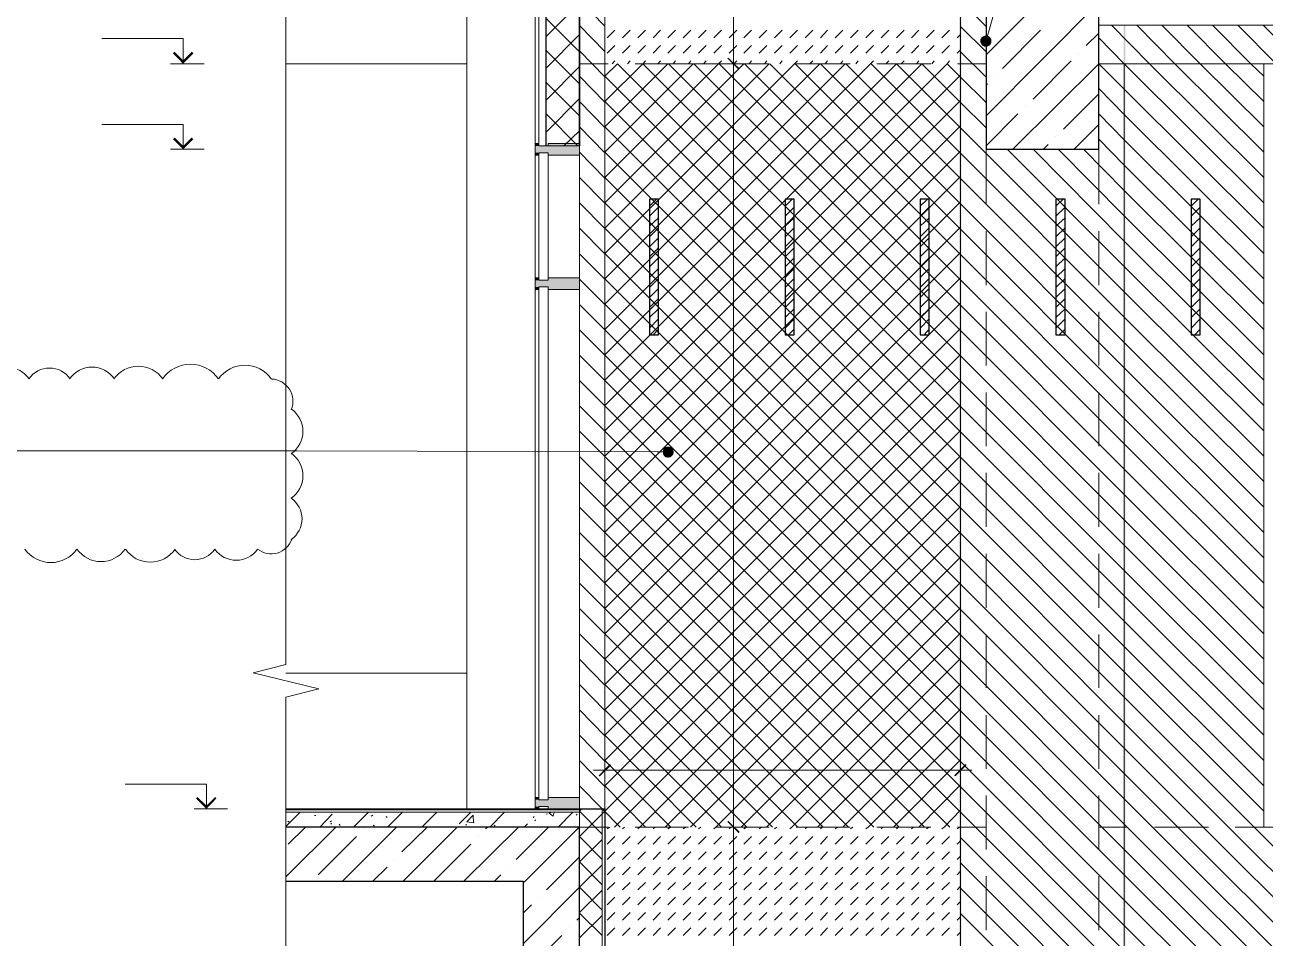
# Model space of a CAD drawing. Header units: millimetres. Extents: x -356862 to 418287, y 0 to 839748.
# Drawn here: x 316390 to 321886, y 782997 to 787042 of the extents above; entities that cross this region are included whole.
import ezdxf

# ---------------------------------------------------------------- set-up
doc = ezdxf.new("R2010")
doc.units = ezdxf.units.MM
doc.layers.add('PDF _Геометрия', color=7, linetype='Continuous', true_color=0xbababa)
doc.layers.add('PDF _Сплошная заливка', color=7, linetype='Continuous', true_color=0xf50000)

msp = doc.modelspace()

# ---------------------------------------------------------------- linework, layer by layer
at = {"layer": 'PDF _Геометрия', "color": 251, "lineweight": 20, "true_color": 0x545454}
for points in [[(320656.3856, 786994.4377), (320662.7364, 787017.724), (321200.438, 788937.7844), (321109.4098, 788937.7844), (317881.0832, 788937.7844)], [(319216.8695, 785150.5869), (319191.4663, 785150.5869), (317597.4138, 785154.8207), (317504.2687, 785154.8207), (313585.8211, 785154.8207)]]:
    msp.add_lwpolyline(points, dxfattribs=at)
at = {"layer": 'PDF _Геометрия', "color": 7, "lineweight": 5}
for points in [[(317546.6074, 788544.0344), (317546.6074, 788457.2401), (317546.6074, 784208.5506), (317402.6558, 784172.5627), (317692.6759, 784100.5869), (317546.6074, 784064.599), (317546.6074, 779815.9094), (317546.6074, 779729.1151)], [(318848.5227, 787360.6675), (318698.2203, 787360.6675), (318698.2203, 786505.4256), (318848.5227, 786505.4256)], [(318700.3372, 787360.6675), (318700.3372, 786505.4256)], [(321149.6316, 787041.0103), (324250.9421, 787041.0103)], [(317546.6074, 786869.5385), (318348.9259, 786869.5385)], [(318848.5227, 786869.5385), (318975.5388, 786869.5385)], [(319094.0872, 786869.5385), (319331.184, 786869.5385)], [(319451.8493, 786869.5385), (319688.9461, 786869.5385)], [(319807.4945, 786869.5385), (320046.7082, 786869.5385)], [(320165.2566, 786869.5385), (320404.4703, 786869.5385)], [(320523.0187, 786869.5385), (320650.0348, 786869.5385)], [(321149.6316, 786869.5385), (321388.8453, 786869.5385)], [(321509.5106, 786869.5385), (321746.6074, 786869.5385)], [(321865.1558, 786869.5385), (322104.3695, 786869.5385)], [(324250.9421, 783488.7925), (321879.9743, 783488.7925), (321879.9743, 786869.5385)], [(317546.6074, 784170.4457), (318348.9259, 784170.4457)], [(318975.5388, 783488.7925), (318848.5227, 783488.7925), (318848.5227, 783569.2361), (317546.6074, 783569.2361)], [(318848.5227, 783565.0022), (317546.6074, 783565.0022)], [(318848.5227, 783554.4175), (317546.6074, 783554.4175)], [(319331.184, 783488.7925), (319094.0872, 783488.7925)], [(319688.9461, 783488.7925), (319451.8493, 783488.7925)], [(320046.7082, 783488.7925), (319807.4945, 783488.7925)], [(320404.4703, 783488.7925), (320165.2566, 783488.7925)], [(320650.0348, 783488.7925), (320523.0187, 783488.7925)], [(321276.6477, 783488.7925), (321149.6316, 783488.7925)], [(321634.4098, 783488.7925), (321395.1961, 783488.7925)], [(321879.9743, 783488.7925), (321752.9582, 783488.7925)]]:
    msp.add_lwpolyline(points, dxfattribs=at)
at = {"layer": 'PDF _Геометрия', "color": 7, "lineweight": 30}
for points in [[(317546.6074, 787449.5788), (320650.0348, 787449.5788), (320650.0348, 786490.607), (321149.6316, 786490.607), (321149.6316, 787449.5788), (324250.9421, 787449.5788), (324250.9421, 786490.607), (324750.5388, 786490.607), (324750.5388, 787449.5788), (328950.5388, 787449.5788), (328950.5388, 786490.607), (329452.2526, 786490.607), (329452.2526, 787449.5788), (334952.0509, 787449.5788), (334952.0509, 787690.9094), (334952.0509, 788497.4619)], [(318848.5227, 786505.4256), (318848.5227, 786505.4256)], [(317546.6074, 783249.5788), (318598.7243, 783249.5788), (318598.7243, 782838.8933), (318848.5227, 782838.8933), (318848.5227, 783249.5788), (318848.5227, 783488.7925), (317546.6074, 783488.7925)]]:
    msp.add_lwpolyline(points, dxfattribs=at)
at = {"layer": 'PDF _Геометрия', "color": 7, "lineweight": 18}
for points in [[(319530.1759, 786820.849), (319530.1759, 787500.3853)], [(319530.1759, 783440.103), (319530.1759, 786920.3449)], [(318960.7203, 783620.0425), (318960.7203, 783789.3974)], [(320535.7203, 783539.599), (320535.7203, 783789.3974)], [(318909.9138, 783740.7078), (320586.5268, 783740.7078)], [(319530.1759, 782618.732), (319530.1759, 783539.599)]]:
    msp.add_lwpolyline(points, dxfattribs=at)
at = {"layer": 'PDF _Геометрия', "color": 7, "lineweight": 9}
for points in [[(318348.9259, 787449.5788), (318348.9259, 783569.2361)], [(320650.0348, 786490.607), (320650.0348, 786247.1594)], [(321149.6316, 786490.607), (321149.6316, 786247.1594)], [(320650.0348, 786128.6111), (320650.0348, 785889.3974)], [(321149.6316, 786128.6111), (321149.6316, 785889.3974)], [(320650.0348, 785770.849), (320650.0348, 785533.7522)], [(321149.6316, 785770.849), (321149.6316, 785533.7522)], [(320650.0348, 785413.0869), (320650.0348, 785175.9901)], [(321149.6316, 785413.0869), (321149.6316, 785175.9901)], [(320650.0348, 785057.4417), (320650.0348, 784818.228)], [(321149.6316, 785057.4417), (321149.6316, 784818.228)], [(320650.0348, 784699.6796), (320650.0348, 784460.4659)], [(321149.6316, 784699.6796), (321149.6316, 784460.4659)], [(320650.0348, 784341.9175), (320650.0348, 784104.8207)], [(321149.6316, 784341.9175), (321149.6316, 784104.8207)], [(320650.0348, 783984.1554), (320650.0348, 783747.0586)], [(321149.6316, 783984.1554), (321149.6316, 783747.0586)], [(320650.0348, 783628.5103), (320650.0348, 783389.2965)], [(321149.6316, 783628.5103), (321149.6316, 783389.2965)], [(320650.0348, 783270.7482), (320650.0348, 783031.5344)], [(321149.6316, 783270.7482), (321149.6316, 783031.5344)]]:
    msp.add_lwpolyline(points, dxfattribs=at)
at = {"layer": 'PDF _Геометрия', "color": 161, "lineweight": 9, "true_color": 0x7f9fff}
for points in [[(318848.5227, 787449.5788), (318960.7203, 787449.5788), (318960.7203, 783569.2361), (318848.5227, 783569.2361)], [(321261.8292, 786869.5385), (321879.9743, 786869.5385), (321879.9743, 783488.7925), (324136.6276, 783488.7925), (324136.6276, 782669.5385), (321879.9743, 782669.5385), (321879.9743, 779968.3288), (321261.8292, 779968.3288)], [(318848.5227, 783569.2361), (318948.0187, 783569.2361), (318948.0187, 782838.8933), (318848.5227, 782838.8933)]]:
    msp.add_lwpolyline(points, close=True, dxfattribs=at)
at = {"layer": 'PDF _Геометрия', "color": 7, "lineweight": 5}
for points in [[(320535.7203, 787449.5788), (320650.0348, 787449.5788), (320650.0348, 786490.607), (321149.6316, 786490.607), (321149.6316, 786869.5385), (321261.8292, 786869.5385), (321261.8292, 779968.3288), (320535.7203, 779968.3288)], [(321149.6316, 787449.5788), (324250.9421, 787449.5788), (324250.9421, 787041.0103), (321149.6316, 787041.0103)], [(318708.805, 785910.5667), (318708.805, 786475.7885), (318668.5832, 786475.7885), (318668.5832, 785910.5667)], [(318708.805, 783609.4578), (318708.805, 785880.9296), (318668.5832, 785880.9296), (318668.5832, 783609.4578)]]:
    msp.add_lwpolyline(points, close=True, dxfattribs=at)
at = {"layer": 'PDF _Геометрия', "lineweight": 5}
for points in [[(320650.0348, 786909.7603), (321149.6316, 787409.357)], [(318700.3372, 786990.2038), (318848.5227, 787138.3893)], [(320650.0348, 786638.7925), (321149.6316, 787140.5062)], [(318848.5227, 786922.4619), (318700.3372, 787070.6474)], [(318700.3372, 786850.4861), (318848.5227, 786998.6715)], [(320722.0106, 786848.3691), (320891.3655, 787017.724)], [(321092.4743, 786949.982), (321149.6316, 787005.0224)], [(318848.5227, 786780.6272), (318700.3372, 786928.8127)], [(320857.4945, 786712.8853), (321026.8493, 786882.2401)], [(321060.7203, 786916.1111), (321060.7203, 786916.1111)], [(318700.3372, 786708.6514), (318848.5227, 786856.8369)], [(320768.5832, 786490.607), (321149.6316, 786869.5385)], [(318848.5227, 786638.7925), (318700.3372, 786786.978)], [(320650.0348, 786774.2764), (320656.3856, 786780.6272)], [(320690.2566, 786814.4982), (320690.2566, 786814.4982)], [(318700.3372, 786566.8167), (318848.5227, 786715.0022)], [(320992.9784, 786579.5183), (321149.6316, 786736.1715)], [(320823.6235, 786679.0143), (320823.6235, 786679.0143)], [(318840.055, 786505.4256), (318700.3372, 786647.2603)], [(320650.0348, 786505.4256), (320789.7526, 786647.2603)], [(321039.5509, 786490.607), (321149.6316, 786600.6877)], [(318778.6638, 786505.4256), (318848.5227, 786573.1675)], [(320959.1074, 786545.6474), (320959.1074, 786545.6474)], [(320904.0671, 786490.607), (320925.2364, 786511.7764)], [(317546.6074, 783490.9094), (317610.1155, 783554.4175)], [(317673.6235, 783539.599), (317679.9743, 783539.599)], [(317696.9098, 783488.7925), (317751.9501, 783545.9498)], [(317847.2122, 783488.7925), (317912.8372, 783554.4175)], [(317925.5388, 783537.482), (317931.8897, 783541.7159)], [(317991.1638, 783535.3651), (317995.3977, 783531.1312)], [(317997.5147, 783488.7925), (318063.1397, 783554.4175)], [(318149.934, 783488.7925), (318215.559, 783554.4175)], [(318315.055, 783503.6111), (318365.8614, 783554.4175)], [(318380.68, 783507.8449), (318348.9259, 783512.0788), (318376.4461, 783541.7159), (318378.563, 783507.8449)], [(318450.5388, 783488.7925), (318516.1638, 783554.4175)], [(318643.18, 783529.0143), (318647.4138, 783535.3651)], [(318700.3372, 783545.9498), (318706.688, 783548.0667)], [(318725.7405, 783554.4175), (318713.0388, 783550.1836), (318732.0913, 783537.482), (318736.3251, 783554.4175)], [(318753.2606, 783488.7925), (318818.8856, 783554.4175)], [(318833.7042, 783541.7159), (318837.938, 783545.9498)], [(317546.6074, 783268.6312), (317768.8856, 783488.7925)], [(317555.0751, 783514.1957), (317561.4259, 783509.9619)], [(317557.1921, 783412.5828), (317633.4018, 783488.7925)], [(317743.4824, 783512.0788), (317749.8332, 783516.3127)], [(317745.5993, 783505.728), (317749.8332, 783501.4941)], [(317783.7042, 783501.4941), (317787.938, 783495.1433)], [(317798.5227, 783249.5788), (318037.7364, 783488.7925)], [(317893.7848, 783480.3248), (317893.7848, 783480.3248)], [(317934.0066, 783497.2603), (317940.3574, 783493.0264)], [(318061.0227, 783378.7119), (318173.2203, 783488.7925)], [(318067.3735, 783249.5788), (318306.5872, 783488.7925)], [(318336.2243, 783249.5788), (318577.555, 783488.7925)], [(318342.5751, 783499.3772), (318348.9259, 783499.3772)], [(318431.4864, 783480.3248), (318442.0711, 783488.7925)], [(318469.5913, 783493.0264), (318473.8251, 783497.2603)], [(318475.9421, 783516.3127), (318482.2929, 783518.4296)], [(318566.9703, 783344.8409), (318710.9219, 783488.7925)], [(318598.7243, 783241.1111), (318607.1921, 783249.5788), (318846.4058, 783488.7925)], [(318602.9582, 783488.7925), (318617.7768, 783503.6111)], [(318649.5308, 783516.3127), (318653.7647, 783520.5465)], [(317690.559, 783277.099), (317859.9138, 783446.4538)], [(318202.8574, 783249.5788), (318365.8614, 783412.5828)], [(318399.7324, 783446.4538), (318399.7324, 783446.4538)], [(318702.4542, 783211.474), (318740.559, 783249.5788), (318848.5227, 783357.5425)], [(317931.8897, 783249.5788), (317995.3977, 783310.9699)], [(318027.1518, 783344.8409), (318027.1518, 783344.8409)], [(318533.0993, 783310.9699), (318533.0993, 783310.9699)], [(318471.7082, 783249.5788), (318499.2284, 783277.099)], [(318598.7243, 782972.2603), (318848.5227, 783222.0586)], [(318598.7243, 783107.7441), (318634.7122, 783143.732)], [(318668.5832, 783177.603), (318668.5832, 783177.603)], [(318835.8211, 783075.9901), (318848.5227, 783088.6917)], [(318801.9501, 783042.1191), (318801.9501, 783042.1191)], [(318600.8413, 782841.0103), (318770.1961, 783008.2482)]]:
    msp.add_lwpolyline(points, dxfattribs=at)
at = {"layer": 'PDF _Геометрия', "color": 252, "lineweight": 5, "true_color": 0x989898}
for points in [[(318651.6477, 787350.0828), (318651.6477, 786516.0103)], [(318668.5832, 786516.0103), (318668.5832, 787350.0828), (318698.2203, 787350.0828)], [(318651.6477, 786465.2038), (318651.6477, 785921.1514)], [(318848.5227, 786465.2038), (318848.5227, 785921.1514)], [(318651.6477, 785870.3449), (318651.6477, 783620.0425)], [(318848.5227, 785870.3449), (318848.5227, 783620.0425)]]:
    msp.add_lwpolyline(points, dxfattribs=at)
at = {"layer": 'PDF _Геометрия', "color": 7, "lineweight": 30}
msp.add_lwpolyline([(318848.5227, 786505.4256), (318848.5227, 787360.6675)], close=True, dxfattribs=at)
at = {"layer": 'PDF _Геометрия', "color": 161, "lineweight": 9, "true_color": 0x7f9fff}
for points in [[(318960.7203, 787036.7764), (318848.5227, 787151.0909)], [(320650.0348, 787034.6594), (320535.7203, 787146.857)], [(318960.7203, 786924.5788), (318848.5227, 787038.8933)], [(321879.9743, 786365.7078), (321374.0268, 786869.5385), (321204.6719, 787041.0103)], [(321879.9743, 786477.9054), (321486.2243, 786869.5385), (321316.8695, 787041.0103)], [(321879.9743, 786590.103), (321598.4219, 786869.5385), (321429.0671, 787041.0103)], [(321879.9743, 786702.3006), (321710.6195, 786869.5385), (321541.2647, 787041.0103)], [(321879.9743, 786814.4982), (321822.8171, 786869.5385), (321653.4622, 787041.0103)], [(321935.0147, 786869.5385), (321765.6598, 787041.0103)], [(322049.3292, 786869.5385), (321877.8574, 787041.0103)], [(320650.0348, 786922.4619), (320535.7203, 787034.6594)], [(321879.9743, 786253.5103), (321261.8292, 786869.5385), (321149.6316, 786983.853)], [(318960.7203, 786812.3812), (318848.5227, 786926.6957)], [(320650.0348, 786810.2643), (320535.7203, 786922.4619)], [(322095.9018, 782669.5385), (321261.8292, 783501.4941), (320535.7203, 784227.603), (318960.7203, 785804.7199), (320025.5388, 786869.5385)], [(322208.0993, 782669.5385), (321261.8292, 783613.6917), (320535.7203, 784339.8006), (318960.7203, 785916.9175), (319913.3413, 786869.5385)], [(322320.2969, 782669.5385), (321261.8292, 783725.8893), (320535.7203, 784451.9982), (318960.7203, 786029.1151), (319801.1437, 786869.5385)], [(322432.4945, 782669.5385), (321261.8292, 783838.0869), (320535.7203, 784564.1957), (318960.7203, 786141.3127), (319688.9461, 786869.5385)], [(322544.6921, 782669.5385), (321261.8292, 783950.2844), (320535.7203, 784678.5103), (318960.7203, 786253.5103), (319576.7485, 786869.5385)], [(322656.8897, 782669.5385), (321261.8292, 784064.599), (320535.7203, 784790.7078), (318960.7203, 786365.7078), (319464.5509, 786869.5385)], [(321879.9743, 783558.6514), (321261.8292, 784176.7965), (320535.7203, 784902.9054), (318960.7203, 786477.9054), (319352.3534, 786869.5385)], [(321879.9743, 783670.849), (321261.8292, 784288.9941), (320535.7203, 785015.103), (318960.7203, 786590.103), (319240.1558, 786869.5385)], [(321879.9743, 785243.732), (321261.8292, 785859.7603), (320535.7203, 786585.8691), (320252.0509, 786869.5385), (318960.7203, 785580.3248)], [(320650.0348, 786585.8691), (320535.7203, 786698.0667), (320364.2485, 786869.5385), (318960.7203, 785468.1272)], [(320650.0348, 786698.0667), (320535.7203, 786810.2643), (320476.4461, 786869.5385), (318960.7203, 785355.9296)], [(320137.7364, 786869.5385), (318960.7203, 785692.5224)], [(321879.9743, 784007.4417), (321261.8292, 784625.5869), (320535.7203, 785351.6957), (319015.7606, 786869.5385), (318960.7203, 786814.4982), (320535.7203, 785239.4982), (321261.8292, 784513.3893), (321879.9743, 783895.2441)], [(321879.9743, 784119.6393), (321261.8292, 784737.7844), (320535.7203, 785463.8933), (319127.9582, 786869.5385), (318960.7203, 786702.3006), (320535.7203, 785127.3006), (321261.8292, 784401.1917), (321879.9743, 783783.0465)], [(321879.9743, 784231.8369), (321261.8292, 784849.982), (320535.7203, 785576.0909), (319242.2727, 786869.5385)], [(321879.9743, 784344.0344), (321261.8292, 784962.1796), (320535.7203, 785688.2885), (319354.4703, 786869.5385)], [(321879.9743, 784456.232), (321261.8292, 785074.3772), (320535.7203, 785800.4861), (319466.6679, 786869.5385)], [(321879.9743, 784568.4296), (321261.8292, 785186.5748), (320535.7203, 785912.6836), (319578.8655, 786869.5385)], [(321879.9743, 784680.6272), (321261.8292, 785298.7724), (320535.7203, 786024.8812), (319691.063, 786869.5385)], [(321879.9743, 784792.8248), (321261.8292, 785410.9699), (320535.7203, 786137.0788), (319803.2606, 786869.5385)], [(321879.9743, 784905.0224), (321261.8292, 785523.1675), (320535.7203, 786249.2764), (319915.4582, 786869.5385)], [(321879.9743, 785019.3369), (321261.8292, 785635.3651), (320535.7203, 786361.474), (320027.6558, 786869.5385)], [(321879.9743, 785131.5344), (321261.8292, 785747.5627), (320535.7203, 786473.6715), (320139.8534, 786869.5385)], [(321879.9743, 786141.3127), (321261.8292, 786757.3409), (321149.6316, 786869.5385), (321149.6316, 786871.6554)], [(318960.7203, 786700.1836), (318848.5227, 786814.4982)], [(320535.7203, 786818.732), (318960.7203, 785243.732)], [(321879.9743, 786029.1151), (321261.8292, 786645.1433), (321149.6316, 786759.4578)], [(318960.7203, 786587.9861), (318848.5227, 786702.3006)], [(320535.7203, 786706.5344), (318960.7203, 785131.5344)], [(321879.9743, 785916.9175), (321261.8292, 786532.9457), (321149.6316, 786647.2603)], [(318960.7203, 786475.7885), (318848.5227, 786590.103)], [(320535.7203, 786594.3369), (318960.7203, 785019.3369)], [(321879.9743, 785355.9296), (321261.8292, 785971.9578), (320743.18, 786490.607)], [(321879.9743, 785468.1272), (321261.8292, 786084.1554), (320857.4945, 786490.607)], [(321879.9743, 785580.3248), (321261.8292, 786196.353), (320969.6921, 786490.607)], [(321879.9743, 785692.5224), (321261.8292, 786308.5506), (321081.8897, 786490.607)], [(321879.9743, 785804.7199), (321261.8292, 786420.7482), (321149.6316, 786535.0627)], [(318960.7203, 786363.5909), (318848.5227, 786477.9054)], [(320535.7203, 786482.1393), (318960.7203, 784907.1393)], [(318960.7203, 786251.3933), (318848.5227, 786365.7078)], [(320535.7203, 786369.9417), (318960.7203, 784794.9417)], [(318960.7203, 786139.1957), (318848.5227, 786253.5103)], [(320535.7203, 786257.7441), (318960.7203, 784682.7441)], [(318960.7203, 786026.9982), (318848.5227, 786141.3127)], [(320535.7203, 786145.5465), (318960.7203, 784570.5465)], [(318960.7203, 785914.8006), (318848.5227, 786026.9982)], [(319928.1598, 783488.7925), (318960.7203, 784456.232), (320535.7203, 786033.349)], [(318960.7203, 785802.603), (318848.5227, 785914.8006)], [(319815.9622, 783488.7925), (318960.7203, 784344.0344), (320535.7203, 785921.1514)], [(321983.7042, 782669.5385), (321261.8292, 783389.2965), (320535.7203, 784115.4054), (318960.7203, 785690.4054), (318848.5227, 785802.603)], [(319703.7647, 783488.7925), (318960.7203, 784231.8369), (320535.7203, 785808.9538)], [(321879.9743, 782661.0707), (321261.8292, 783277.099), (320535.7203, 784003.2078), (318960.7203, 785578.2078), (318848.5227, 785690.4054)], [(319589.4501, 783488.7925), (318960.7203, 784119.6393), (320535.7203, 785696.7562)], [(321879.9743, 782548.8732), (321261.8292, 783164.9014), (320535.7203, 783891.0103), (318960.7203, 785466.0103), (318848.5227, 785578.2078)], [(319477.2526, 783488.7925), (318960.7203, 784007.4417), (320535.7203, 785582.4417)], [(321879.9743, 782436.6756), (321261.8292, 783052.7038), (320535.7203, 783778.8127), (318960.7203, 785353.8127), (318848.5227, 785466.0103)], [(319365.055, 783488.7925), (318960.7203, 783895.2441), (320535.7203, 785470.2441)], [(321879.9743, 782324.478), (321261.8292, 782940.5062), (320535.7203, 783666.6151), (318960.7203, 785241.6151), (318848.5227, 785353.8127)], [(319252.8574, 783488.7925), (318960.7203, 783783.0465), (320535.7203, 785358.0465)], [(321879.9743, 782212.2804), (321261.8292, 782828.3086), (320535.7203, 783554.4175), (318960.7203, 785129.4175), (318848.5227, 785241.6151)], [(319140.6598, 783488.7925), (318960.7203, 783670.849), (320535.7203, 785245.849)], [(320535.7203, 785133.6514), (318948.0187, 783548.0667), (318848.5227, 783446.4538), (318948.0187, 783344.8409)], [(320489.1477, 783488.7925), (318960.7203, 785017.2199), (318848.5227, 785129.4175)], [(320376.9501, 783488.7925), (318960.7203, 784905.0224), (318848.5227, 785017.2199)], [(320535.7203, 785021.4538), (319003.059, 783488.7925)], [(320264.7526, 783488.7925), (318960.7203, 784792.8248), (318848.5227, 784905.0224)], [(320535.7203, 784909.2562), (319115.2566, 783488.7925)], [(320152.555, 783488.7925), (318960.7203, 784680.6272), (318848.5227, 784792.8248)], [(320535.7203, 784797.0586), (319227.4542, 783488.7925)], [(320040.3574, 783488.7925), (318960.7203, 784568.4296), (318848.5227, 784680.6272)], [(320535.7203, 784684.8611), (319339.6518, 783488.7925)], [(318960.7203, 784456.232), (318848.5227, 784568.4296)], [(320535.7203, 784572.6635), (319451.8493, 783488.7925)], [(318960.7203, 784344.0344), (318848.5227, 784456.232)], [(320535.7203, 784460.4659), (319564.0469, 783488.7925)], [(320535.7203, 784348.2683), (319676.2445, 783488.7925)], [(318960.7203, 784231.8369), (318848.5227, 784344.0344)], [(320535.7203, 784236.0707), (319788.4421, 783488.7925)], [(318960.7203, 784117.5224), (318848.5227, 784231.8369)], [(318960.7203, 784005.3248), (318848.5227, 784119.6393)], [(320535.7203, 784123.8732), (319902.7566, 783488.7925)], [(318960.7203, 783893.1272), (318848.5227, 784007.4417)], [(320535.7203, 784011.6756), (320014.9542, 783488.7925)], [(318960.7203, 783780.9296), (318848.5227, 783895.2441)], [(320535.7203, 783899.478), (320127.1518, 783488.7925)], [(318960.7203, 783668.732), (318848.5227, 783783.0465)], [(320535.7203, 783787.2804), (320239.3493, 783488.7925)], [(319028.4622, 783488.7925), (318948.0187, 783569.2361), (318848.5227, 783670.849)], [(320535.7203, 783675.0828), (320351.5469, 783488.7925)], [(318948.0187, 783457.0385), (318848.5227, 783558.6514), (318859.1074, 783569.2361)], [(320535.7203, 783562.8853), (320463.7445, 783488.7925)], [(318948.0187, 783232.6433), (318848.5227, 783334.2562), (318948.0187, 783433.7522)], [(321879.9743, 782100.0828), (321261.8292, 782716.1111), (320535.7203, 783442.2199)], [(318948.0187, 783120.4457), (318848.5227, 783222.0586), (318948.0187, 783321.5546)], [(321879.9743, 781985.7683), (321261.8292, 782603.9135), (320535.7203, 783330.0224)], [(318948.0187, 783209.357), (318848.5227, 783109.8611)], [(321879.9743, 781873.5707), (321261.8292, 782491.7159), (320535.7203, 783217.8248)], [(318948.0187, 783008.2482), (318848.5227, 783107.7441)], [(318948.0187, 783097.1594), (318848.5227, 782997.6635)], [(321879.9743, 781761.3732), (321261.8292, 782379.5183), (320535.7203, 783105.6272)]]:
    msp.add_lwpolyline(points, dxfattribs=at)
at = {"layer": 'PDF _Геометрия', "lineweight": 18}
for points in [[(318971.305, 786983.853), (319005.1759, 787017.724)], [(319039.0469, 786983.853), (319072.9179, 787017.724)], [(319106.7888, 786983.853), (319140.6598, 787017.724)], [(319174.5308, 786983.853), (319206.2848, 787017.724)], [(319240.1558, 786983.853), (319274.0268, 787017.724)], [(319307.8977, 786983.853), (319341.7687, 787017.724)], [(319375.6397, 786983.853), (319409.5106, 787017.724)], [(319443.3816, 786983.853), (319477.2526, 787017.724)], [(319511.1235, 786983.853), (319544.9945, 787017.724)], [(319576.7485, 786983.853), (319610.6195, 787017.724)], [(319644.4905, 786983.853), (319678.3614, 787017.724)], [(319712.2324, 786983.853), (319746.1034, 787017.724)], [(319779.9743, 786983.853), (319813.8453, 787017.724)], [(319847.7163, 786983.853), (319881.5872, 787017.724)], [(319915.4582, 786983.853), (319947.2122, 787017.724)], [(319981.0832, 786983.853), (320014.9542, 787017.724)], [(320048.8251, 786983.853), (320082.6961, 787017.724)], [(320116.5671, 786983.853), (320150.438, 787017.724)], [(320184.309, 786983.853), (320218.18, 787017.724)], [(320252.0509, 786983.853), (320285.9219, 787017.724)], [(320319.7929, 786983.853), (320351.5469, 787017.724)], [(320385.4179, 786983.853), (320419.2888, 787017.724)], [(320453.1598, 786983.853), (320487.0308, 787017.724)], [(320520.9018, 786983.853), (320535.7203, 786998.6715)], [(318971.305, 786916.1111), (319005.1759, 786949.982)], [(319039.0469, 786916.1111), (319072.9179, 786949.982)], [(319106.7888, 786916.1111), (319140.6598, 786949.982)], [(319174.5308, 786916.1111), (319206.2848, 786949.982)], [(319240.1558, 786916.1111), (319274.0268, 786949.982)], [(319307.8977, 786916.1111), (319341.7687, 786949.982)], [(319375.6397, 786916.1111), (319409.5106, 786949.982)], [(319443.3816, 786916.1111), (319477.2526, 786949.982)], [(319511.1235, 786916.1111), (319544.9945, 786949.982)], [(319576.7485, 786916.1111), (319610.6195, 786949.982)], [(319644.4905, 786916.1111), (319678.3614, 786949.982)], [(319712.2324, 786916.1111), (319746.1034, 786949.982)], [(319779.9743, 786916.1111), (319813.8453, 786949.982)], [(319847.7163, 786916.1111), (319881.5872, 786949.982)], [(319915.4582, 786916.1111), (319947.2122, 786949.982)], [(319981.0832, 786916.1111), (320014.9542, 786949.982)], [(320048.8251, 786916.1111), (320082.6961, 786949.982)], [(320116.5671, 786916.1111), (320150.438, 786949.982)], [(320184.309, 786916.1111), (320218.18, 786949.982)], [(320252.0509, 786916.1111), (320285.9219, 786949.982)], [(320319.7929, 786916.1111), (320351.5469, 786949.982)], [(320385.4179, 786916.1111), (320419.2888, 786949.982)], [(320453.1598, 786916.1111), (320487.0308, 786949.982)], [(320520.9018, 786916.1111), (320535.7203, 786930.9296)], [(318992.4743, 786869.5385), (319005.1759, 786882.2401)], [(319060.2163, 786869.5385), (319072.9179, 786882.2401)], [(319127.9582, 786869.5385), (319140.6598, 786882.2401)], [(319195.7001, 786869.5385), (319206.2848, 786882.2401)], [(319263.4421, 786869.5385), (319274.0268, 786882.2401)], [(319331.184, 786869.5385), (319341.7687, 786882.2401)], [(319396.809, 786869.5385), (319409.5106, 786882.2401)], [(319464.5509, 786869.5385), (319477.2526, 786882.2401)], [(319532.2929, 786869.5385), (319544.9945, 786882.2401)], [(319600.0348, 786869.5385), (319610.6195, 786882.2401)], [(319667.7768, 786869.5385), (319678.3614, 786882.2401)], [(319735.5187, 786869.5385), (319746.1034, 786882.2401)], [(319801.1437, 786869.5385), (319813.8453, 786882.2401)], [(319868.8856, 786869.5385), (319881.5872, 786882.2401)], [(319936.6276, 786869.5385), (319947.2122, 786882.2401)], [(320004.3695, 786869.5385), (320014.9542, 786882.2401)], [(320072.1114, 786869.5385), (320082.6961, 786882.2401)], [(320137.7364, 786869.5385), (320150.438, 786882.2401)], [(320205.4784, 786869.5385), (320218.18, 786882.2401)], [(320273.2203, 786869.5385), (320285.9219, 786882.2401)], [(320340.9622, 786869.5385), (320351.5469, 786882.2401)], [(320408.7042, 786869.5385), (320419.2888, 786882.2401)], [(320476.4461, 786869.5385), (320487.0308, 786882.2401)], [(318971.305, 783480.3248), (318981.8897, 783488.7925)], [(319039.0469, 783480.3248), (319047.5147, 783488.7925)], [(319106.7888, 783480.3248), (319115.2566, 783488.7925)], [(319174.5308, 783480.3248), (319182.9985, 783488.7925)], [(319240.1558, 783480.3248), (319250.7405, 783488.7925)], [(319307.8977, 783480.3248), (319318.4824, 783488.7925)], [(319375.6397, 783480.3248), (319386.2243, 783488.7925)], [(319443.3816, 783480.3248), (319451.8493, 783488.7925)], [(319511.1235, 783480.3248), (319519.5913, 783488.7925)], [(319576.7485, 783480.3248), (319587.3332, 783488.7925)], [(319644.4905, 783480.3248), (319655.0751, 783488.7925)], [(319712.2324, 783480.3248), (319722.8171, 783488.7925)], [(319779.9743, 783480.3248), (319788.4421, 783488.7925)], [(319847.7163, 783480.3248), (319856.184, 783488.7925)], [(319915.4582, 783480.3248), (319923.9259, 783488.7925)], [(319981.0832, 783480.3248), (319991.6679, 783488.7925)], [(320048.8251, 783480.3248), (320059.4098, 783488.7925)], [(320116.5671, 783480.3248), (320127.1518, 783488.7925)], [(320184.309, 783480.3248), (320192.7768, 783488.7925)], [(320252.0509, 783480.3248), (320260.5187, 783488.7925)], [(320319.7929, 783480.3248), (320328.2606, 783488.7925)], [(320385.4179, 783480.3248), (320396.0026, 783488.7925)], [(320453.1598, 783480.3248), (320463.7445, 783488.7925)], [(320520.9018, 783480.3248), (320531.4864, 783488.7925)], [(318971.305, 783412.5828), (319005.1759, 783446.4538)], [(319039.0469, 783412.5828), (319072.9179, 783446.4538)], [(319106.7888, 783412.5828), (319140.6598, 783446.4538)], [(319174.5308, 783412.5828), (319206.2848, 783446.4538)], [(319240.1558, 783412.5828), (319274.0268, 783446.4538)], [(319307.8977, 783412.5828), (319341.7687, 783446.4538)], [(319375.6397, 783412.5828), (319409.5106, 783446.4538)], [(319443.3816, 783412.5828), (319477.2526, 783446.4538)], [(319511.1235, 783412.5828), (319544.9945, 783446.4538)], [(319576.7485, 783412.5828), (319610.6195, 783446.4538)], [(319644.4905, 783412.5828), (319678.3614, 783446.4538)], [(319712.2324, 783412.5828), (319746.1034, 783446.4538)], [(319779.9743, 783412.5828), (319813.8453, 783446.4538)], [(319847.7163, 783412.5828), (319881.5872, 783446.4538)], [(319915.4582, 783412.5828), (319947.2122, 783446.4538)], [(319981.0832, 783412.5828), (320014.9542, 783446.4538)], [(320048.8251, 783412.5828), (320082.6961, 783446.4538)], [(320116.5671, 783412.5828), (320150.438, 783446.4538)], [(320184.309, 783412.5828), (320218.18, 783446.4538)], [(320252.0509, 783412.5828), (320285.9219, 783446.4538)], [(320319.7929, 783412.5828), (320351.5469, 783446.4538)], [(320385.4179, 783412.5828), (320419.2888, 783446.4538)], [(320453.1598, 783412.5828), (320487.0308, 783446.4538)], [(320520.9018, 783412.5828), (320535.7203, 783427.4014)], [(318971.305, 783344.8409), (319005.1759, 783378.7119)], [(319039.0469, 783344.8409), (319072.9179, 783378.7119)], [(319106.7888, 783344.8409), (319140.6598, 783378.7119)], [(319174.5308, 783344.8409), (319206.2848, 783378.7119)], [(319240.1558, 783344.8409), (319274.0268, 783378.7119)], [(319307.8977, 783344.8409), (319341.7687, 783378.7119)], [(319375.6397, 783344.8409), (319409.5106, 783378.7119)], [(319443.3816, 783344.8409), (319477.2526, 783378.7119)], [(319511.1235, 783344.8409), (319544.9945, 783378.7119)], [(319576.7485, 783344.8409), (319610.6195, 783378.7119)], [(319644.4905, 783344.8409), (319678.3614, 783378.7119)], [(319712.2324, 783344.8409), (319746.1034, 783378.7119)], [(319779.9743, 783344.8409), (319813.8453, 783378.7119)], [(319847.7163, 783344.8409), (319881.5872, 783378.7119)], [(319915.4582, 783344.8409), (319947.2122, 783378.7119)], [(319981.0832, 783344.8409), (320014.9542, 783378.7119)], [(320048.8251, 783344.8409), (320082.6961, 783378.7119)], [(320116.5671, 783344.8409), (320150.438, 783378.7119)], [(320184.309, 783344.8409), (320218.18, 783378.7119)], [(320252.0509, 783344.8409), (320285.9219, 783378.7119)], [(320319.7929, 783344.8409), (320351.5469, 783378.7119)], [(320385.4179, 783344.8409), (320419.2888, 783378.7119)], [(320453.1598, 783344.8409), (320487.0308, 783378.7119)], [(320520.9018, 783344.8409), (320535.7203, 783359.6594)], [(318971.305, 783277.099), (319005.1759, 783310.9699)], [(319039.0469, 783277.099), (319072.9179, 783310.9699)], [(319106.7888, 783277.099), (319140.6598, 783310.9699)], [(319174.5308, 783277.099), (319206.2848, 783310.9699)], [(319240.1558, 783277.099), (319274.0268, 783310.9699)], [(319307.8977, 783277.099), (319341.7687, 783310.9699)], [(319375.6397, 783277.099), (319409.5106, 783310.9699)], [(319443.3816, 783277.099), (319477.2526, 783310.9699)], [(319511.1235, 783277.099), (319544.9945, 783310.9699)], [(319576.7485, 783277.099), (319610.6195, 783310.9699)], [(319644.4905, 783277.099), (319678.3614, 783310.9699)], [(319712.2324, 783277.099), (319746.1034, 783310.9699)], [(319779.9743, 783277.099), (319813.8453, 783310.9699)], [(319847.7163, 783277.099), (319881.5872, 783310.9699)], [(319915.4582, 783277.099), (319947.2122, 783310.9699)], [(319981.0832, 783277.099), (320014.9542, 783310.9699)], [(320048.8251, 783277.099), (320082.6961, 783310.9699)], [(320116.5671, 783277.099), (320150.438, 783310.9699)], [(320184.309, 783277.099), (320218.18, 783310.9699)], [(320252.0509, 783277.099), (320285.9219, 783310.9699)], [(320319.7929, 783277.099), (320351.5469, 783310.9699)], [(320385.4179, 783277.099), (320419.2888, 783310.9699)], [(320453.1598, 783277.099), (320487.0308, 783310.9699)], [(320520.9018, 783277.099), (320535.7203, 783294.0344)], [(318971.305, 783211.474), (319005.1759, 783243.228)], [(319039.0469, 783211.474), (319072.9179, 783243.228)], [(319106.7888, 783211.474), (319140.6598, 783243.228)], [(319174.5308, 783211.474), (319206.2848, 783243.228)], [(319240.1558, 783211.474), (319274.0268, 783243.228)], [(319307.8977, 783211.474), (319341.7687, 783243.228)], [(319375.6397, 783211.474), (319409.5106, 783243.228)], [(319443.3816, 783211.474), (319477.2526, 783243.228)], [(319511.1235, 783211.474), (319544.9945, 783243.228)], [(319576.7485, 783211.474), (319610.6195, 783243.228)], [(319644.4905, 783211.474), (319678.3614, 783243.228)], [(319712.2324, 783211.474), (319746.1034, 783243.228)], [(319779.9743, 783211.474), (319813.8453, 783243.228)], [(319847.7163, 783211.474), (319881.5872, 783243.228)], [(319915.4582, 783211.474), (319947.2122, 783243.228)], [(319981.0832, 783211.474), (320014.9542, 783243.228)], [(320048.8251, 783211.474), (320082.6961, 783243.228)], [(320116.5671, 783211.474), (320150.438, 783243.228)], [(320184.309, 783211.474), (320218.18, 783243.228)], [(320252.0509, 783211.474), (320285.9219, 783243.228)], [(320319.7929, 783211.474), (320351.5469, 783243.228)], [(320385.4179, 783211.474), (320419.2888, 783243.228)], [(320453.1598, 783211.474), (320487.0308, 783243.228)], [(320520.9018, 783211.474), (320535.7203, 783226.2925)], [(318971.305, 783143.732), (319005.1759, 783177.603)], [(319039.0469, 783143.732), (319072.9179, 783177.603)], [(319106.7888, 783143.732), (319140.6598, 783177.603)], [(319174.5308, 783143.732), (319206.2848, 783177.603)], [(319240.1558, 783143.732), (319274.0268, 783177.603)], [(319307.8977, 783143.732), (319341.7687, 783177.603)], [(319375.6397, 783143.732), (319409.5106, 783177.603)], [(319443.3816, 783143.732), (319477.2526, 783177.603)], [(319511.1235, 783143.732), (319544.9945, 783177.603)], [(319576.7485, 783143.732), (319610.6195, 783177.603)], [(319644.4905, 783143.732), (319678.3614, 783177.603)], [(319712.2324, 783143.732), (319746.1034, 783177.603)], [(319779.9743, 783143.732), (319813.8453, 783177.603)], [(319847.7163, 783143.732), (319881.5872, 783177.603)], [(319915.4582, 783143.732), (319947.2122, 783177.603)], [(319981.0832, 783143.732), (320014.9542, 783177.603)], [(320048.8251, 783143.732), (320082.6961, 783177.603)], [(320116.5671, 783143.732), (320150.438, 783177.603)], [(320184.309, 783143.732), (320218.18, 783177.603)], [(320252.0509, 783143.732), (320285.9219, 783177.603)], [(320319.7929, 783143.732), (320351.5469, 783177.603)], [(320385.4179, 783143.732), (320419.2888, 783177.603)], [(320453.1598, 783143.732), (320487.0308, 783177.603)], [(320520.9018, 783143.732), (320535.7203, 783158.5506)], [(318971.305, 783075.9901), (319005.1759, 783109.8611)], [(319039.0469, 783075.9901), (319072.9179, 783109.8611)], [(319106.7888, 783075.9901), (319140.6598, 783109.8611)], [(319174.5308, 783075.9901), (319206.2848, 783109.8611)], [(319240.1558, 783075.9901), (319274.0268, 783109.8611)], [(319307.8977, 783075.9901), (319341.7687, 783109.8611)], [(319375.6397, 783075.9901), (319409.5106, 783109.8611)], [(319443.3816, 783075.9901), (319477.2526, 783109.8611)], [(319511.1235, 783075.9901), (319544.9945, 783109.8611)], [(319576.7485, 783075.9901), (319610.6195, 783109.8611)], [(319644.4905, 783075.9901), (319678.3614, 783109.8611)], [(319712.2324, 783075.9901), (319746.1034, 783109.8611)], [(319779.9743, 783075.9901), (319813.8453, 783109.8611)], [(319847.7163, 783075.9901), (319881.5872, 783109.8611)], [(319915.4582, 783075.9901), (319947.2122, 783109.8611)], [(319981.0832, 783075.9901), (320014.9542, 783109.8611)], [(320048.8251, 783075.9901), (320082.6961, 783109.8611)], [(320116.5671, 783075.9901), (320150.438, 783109.8611)], [(320184.309, 783075.9901), (320218.18, 783109.8611)], [(320252.0509, 783075.9901), (320285.9219, 783109.8611)], [(320319.7929, 783075.9901), (320351.5469, 783109.8611)], [(320385.4179, 783075.9901), (320419.2888, 783109.8611)], [(320453.1598, 783075.9901), (320487.0308, 783109.8611)], [(320520.9018, 783075.9901), (320535.7203, 783090.8086)], [(318971.305, 783008.2482), (319005.1759, 783042.1191)], [(319039.0469, 783008.2482), (319072.9179, 783042.1191)], [(319106.7888, 783008.2482), (319140.6598, 783042.1191)], [(319174.5308, 783008.2482), (319206.2848, 783042.1191)], [(319240.1558, 783008.2482), (319274.0268, 783042.1191)], [(319307.8977, 783008.2482), (319341.7687, 783042.1191)], [(319375.6397, 783008.2482), (319409.5106, 783042.1191)], [(319443.3816, 783008.2482), (319477.2526, 783042.1191)], [(319511.1235, 783008.2482), (319544.9945, 783042.1191)], [(319576.7485, 783008.2482), (319610.6195, 783042.1191)], [(319644.4905, 783008.2482), (319678.3614, 783042.1191)], [(319712.2324, 783008.2482), (319746.1034, 783042.1191)], [(319779.9743, 783008.2482), (319813.8453, 783042.1191)], [(319847.7163, 783008.2482), (319881.5872, 783042.1191)], [(319915.4582, 783008.2482), (319947.2122, 783042.1191)], [(319981.0832, 783008.2482), (320014.9542, 783042.1191)], [(320048.8251, 783008.2482), (320082.6961, 783042.1191)], [(320116.5671, 783008.2482), (320150.438, 783042.1191)], [(320184.309, 783008.2482), (320218.18, 783042.1191)], [(320252.0509, 783008.2482), (320285.9219, 783042.1191)], [(320319.7929, 783008.2482), (320351.5469, 783042.1191)], [(320385.4179, 783008.2482), (320419.2888, 783042.1191)], [(320453.1598, 783008.2482), (320487.0308, 783042.1191)], [(320520.9018, 783008.2482), (320535.7203, 783023.0667)]]:
    msp.add_lwpolyline(points, dxfattribs=at)
at = {"layer": 'PDF _Геометрия', "color": 112, "lineweight": 5, "true_color": 0x00b85c}
for points in [[(317091.4663, 786869.5385), (317091.4663, 786981.7361), (316731.5872, 786981.7361)], [(317184.6114, 786869.5385), (317036.4259, 786869.5385)], [(317091.4663, 786490.607), (317091.4663, 786600.6877), (316731.5872, 786600.6877)], [(317184.6114, 786490.607), (317036.4259, 786490.607)], [(317195.1961, 783569.2361), (317195.1961, 783679.3167), (316835.3171, 783679.3167)], [(317288.3413, 783569.2361), (317140.1558, 783569.2361)]]:
    msp.add_lwpolyline(points, dxfattribs=at)
at = {"layer": 'PDF _Геометрия', "color": 112, "lineweight": 0, "true_color": 0x00b85c, "const_width": 10.4783}
for points in [[(317050.186, 786919.2865), (317091.4663, 786876.9478), (317133.805, 786919.2865)], [(317050.186, 786539.2965), (317091.4663, 786498.0163), (317133.805, 786539.2965)]]:
    msp.add_lwpolyline(points, dxfattribs=at)
at = {"layer": 'PDF _Геометрия', "color": 7, "lineweight": 18}
for points in [[(319580.9824, 786869.5385), (319324.8332, 786869.5385)], [(319580.9824, 783488.7925), (319549.2284, 783488.7925)]]:
    msp.add_lwpolyline(points, close=True, dxfattribs=at)
at = {"layer": 'PDF _Геометрия', "color": 7, "lineweight": 20}
for points in [[(318708.805, 786505.4256), (318668.5832, 786505.4256), (318668.5832, 786516.0103), (318651.6477, 786516.0103), (318651.6477, 786465.2038), (318668.5832, 786465.2038), (318668.5832, 786475.7885), (318708.805, 786475.7885), (318708.805, 786465.2038), (318848.5227, 786465.2038), (318848.5227, 786516.0103), (318708.805, 786516.0103)], [(318708.805, 785910.5667), (318668.5832, 785910.5667), (318668.5832, 785921.1514), (318651.6477, 785921.1514), (318651.6477, 785870.3449), (318668.5832, 785870.3449), (318668.5832, 785880.9296), (318708.805, 785880.9296), (318708.805, 785870.3449), (318848.5227, 785870.3449), (318848.5227, 785921.1514), (318708.805, 785921.1514)], [(318668.5832, 783609.4578), (318668.5832, 783620.0425), (318651.6477, 783620.0425), (318651.6477, 783569.2361), (318668.5832, 783569.2361), (318668.5832, 783579.8207), (318708.805, 783579.8207), (318708.805, 783569.2361), (318848.5227, 783569.2361), (318848.5227, 783620.0425), (318708.805, 783620.0425), (318708.805, 783609.4578)]]:
    msp.add_lwpolyline(points, close=True, dxfattribs=at)
at = {"layer": 'PDF _Геометрия', "color": 141, "lineweight": 0, "true_color": 0xaed2f4}
for points in [[(319157.5953, 786238.6917), (319189.3493, 786270.4457)], [(319758.805, 786238.6917), (319790.559, 786270.4457)], [(320357.8977, 786238.6917), (320389.6518, 786270.4457)], [(320959.1074, 786238.6917), (320990.8614, 786270.4457)], [(321558.2001, 786238.6917), (321589.9542, 786270.4457)], [(319157.5953, 786194.2361), (319197.8171, 786234.4578)], [(319758.805, 786194.2361), (319799.0268, 786234.4578)], [(320357.8977, 786194.2361), (320398.1195, 786234.4578)], [(320959.1074, 786194.2361), (320999.3292, 786234.4578)], [(321558.2001, 786194.2361), (321598.4219, 786234.4578)], [(319157.5953, 786149.7804), (319197.8171, 786187.8853)], [(319758.805, 786149.7804), (319799.0268, 786187.8853)], [(320357.8977, 786149.7804), (320398.1195, 786187.8853)], [(320959.1074, 786149.7804), (320999.3292, 786187.8853)], [(321558.2001, 786149.7804), (321598.4219, 786187.8853)], [(319157.5953, 786103.2078), (319197.8171, 786143.4296)], [(319758.805, 786103.2078), (319799.0268, 786143.4296)], [(320357.8977, 786103.2078), (320398.1195, 786143.4296)], [(320959.1074, 786103.2078), (320999.3292, 786143.4296)], [(321558.2001, 786103.2078), (321598.4219, 786143.4296)], [(319157.5953, 786058.7522), (319197.8171, 786098.974)], [(319157.5953, 786014.2965), (319197.8171, 786054.5183)], [(319758.805, 786058.7522), (319799.0268, 786098.974)], [(319758.805, 786014.2965), (319799.0268, 786054.5183)], [(320357.8977, 786058.7522), (320398.1195, 786098.974)], [(320357.8977, 786014.2965), (320398.1195, 786054.5183)], [(320959.1074, 786058.7522), (320999.3292, 786098.974)], [(320959.1074, 786014.2965), (320999.3292, 786054.5183)], [(321558.2001, 786058.7522), (321598.4219, 786098.974)], [(321558.2001, 786014.2965), (321598.4219, 786054.5183)], [(319157.5953, 785969.8409), (319197.8171, 786010.0627)], [(319758.805, 785969.8409), (319799.0268, 786010.0627)], [(320357.8977, 785969.8409), (320398.1195, 786010.0627)], [(320959.1074, 785969.8409), (320999.3292, 786010.0627)], [(321558.2001, 785969.8409), (321598.4219, 786010.0627)], [(319157.5953, 785923.2683), (319197.8171, 785963.4901)], [(319758.805, 785923.2683), (319799.0268, 785963.4901)], [(320357.8977, 785923.2683), (320398.1195, 785963.4901)], [(320959.1074, 785923.2683), (320999.3292, 785963.4901)], [(321558.2001, 785923.2683), (321598.4219, 785963.4901)], [(319157.5953, 785878.8127), (319197.8171, 785919.0344)], [(319758.805, 785878.8127), (319799.0268, 785919.0344)], [(320357.8977, 785878.8127), (320398.1195, 785919.0344)], [(320959.1074, 785878.8127), (320999.3292, 785919.0344)], [(321558.2001, 785878.8127), (321598.4219, 785919.0344)], [(319157.5953, 785834.357), (319197.8171, 785874.5788)], [(319157.5953, 785789.9014), (319197.8171, 785830.1232)], [(319758.805, 785834.357), (319799.0268, 785874.5788)], [(319758.805, 785789.9014), (319799.0268, 785830.1232)], [(320357.8977, 785834.357), (320398.1195, 785874.5788)], [(320357.8977, 785789.9014), (320398.1195, 785830.1232)], [(320959.1074, 785834.357), (320999.3292, 785874.5788)], [(320959.1074, 785789.9014), (320999.3292, 785830.1232)], [(321558.2001, 785834.357), (321598.4219, 785874.5788)], [(321558.2001, 785789.9014), (321598.4219, 785830.1232)], [(319157.5953, 785745.4457), (319197.8171, 785783.5506)], [(319758.805, 785745.4457), (319799.0268, 785783.5506)], [(320357.8977, 785745.4457), (320398.1195, 785783.5506)], [(320959.1074, 785745.4457), (320999.3292, 785783.5506)], [(321558.2001, 785745.4457), (321598.4219, 785783.5506)], [(319157.5953, 785698.8732), (319197.8171, 785739.0949)], [(319758.805, 785698.8732), (319799.0268, 785739.0949)], [(320357.8977, 785698.8732), (320398.1195, 785739.0949)], [(320959.1074, 785698.8732), (320999.3292, 785739.0949)], [(321558.2001, 785698.8732), (321598.4219, 785739.0949)], [(319174.5308, 785669.2361), (319197.8171, 785694.6393)], [(319773.6235, 785669.2361), (319799.0268, 785694.6393)], [(320374.8332, 785669.2361), (320398.1195, 785694.6393)], [(320973.9259, 785669.2361), (320999.3292, 785694.6393)], [(321575.1356, 785669.2361), (321598.4219, 785694.6393)]]:
    msp.add_lwpolyline(points, dxfattribs=at)
at = {"layer": 'PDF _Геометрия', "color": 142, "lineweight": 25, "true_color": 0x008ab8}
for points in [[(319157.5953, 785669.2361), (319197.8171, 785669.2361), (319197.8171, 786270.4457), (319157.5953, 786270.4457)], [(319758.805, 785669.2361), (319799.0268, 785669.2361), (319799.0268, 786270.4457), (319758.805, 786270.4457)], [(320357.8977, 785669.2361), (320398.1195, 785669.2361), (320398.1195, 786270.4457), (320357.8977, 786270.4457)], [(320959.1074, 785669.2361), (320999.3292, 785669.2361), (320999.3292, 786270.4457), (320959.1074, 786270.4457)], [(321558.2001, 785669.2361), (321598.4219, 785669.2361), (321598.4219, 786270.4457), (321558.2001, 786270.4457)]]:
    msp.add_lwpolyline(points, close=True, dxfattribs=at)
at = {"layer": 'PDF _Геометрия', "color": 1, "lineweight": 20}
for points in [[(317482.5634, 785473.6027, 0.520539923), (317248.468, 785473.6027, 0.520539998), (317000.1915, 785474.226)], [(317571.1065, 784762.8773, 0.52053993), (317571.1065, 784944.9515, 0.52053993), (317570.8271, 785144.1546)], [(317053.9247, 784719.4001, 0.52054007), (317232.5309, 784719.4001, 0.520539841), (317421.914, 784719.9911, 0.520570386), (317573.2676, 784763.9947)], [(316390.691, 784720.238, 0.520540086), (316621.3183, 784720.238, 0.520539929), (316834.9355, 784719.9587)]]:
    msp.add_lwpolyline(points, format="xyb", dxfattribs=at)
at = {"layer": 'PDF _Геометрия', "color": 161, "lineweight": 30, "true_color": 0x7f9fff}
msp.add_lwpolyline([(318848.5227, 783569.2361), (318960.7203, 783569.2361), (318960.7203, 782838.8933), (318848.5227, 782838.8933)], dxfattribs=at)
at = {"layer": 'PDF _Геометрия', "color": 1, "lineweight": 20}
for centre, radius, start, end in [((316313.3557, 785406.4583), 117.4899, 35.0024296, 144.9975704), ((316499.6536, 785410.6921), 111.1391, 35.0024452, 144.9975548), ((316688.0687, 785406.4583), 119.6068, 35.0024339, 144.9975661), ((316893.4197, 785397.9905), 132.3085, 35.002449, 144.997551), ((317479.8346, 785374.7021), 98.4375, 337.9064854, 87.9016127), ((317503.1219, 785241.3287), 119.6068, 305.0024339, 54.9975661), ((316946.3453, 784796.755), 134.4254, 215.0024387, 324.9975613)]:
    msp.add_arc(centre, radius, start, end, dxfattribs=at)
at = {"layer": 'PDF _Сплошная заливка', "color": 161, "true_color": 0x7f9fff, "transparency": 33554559}
for points in [[(320531.4864, 779968.3288), (320539.9542, 779968.3288), (320531.4864, 787449.5788)], [(320539.9542, 779968.3288), (320531.4864, 787449.5788), (320539.9542, 787449.5788)], [(321259.7122, 779968.3288), (321266.063, 779968.3288), (321259.7122, 787041.0103)], [(321266.063, 779968.3288), (321259.7122, 787041.0103), (321266.063, 787041.0103)]]:
    msp.add_solid(points, dxfattribs=at)
at = {"layer": 'PDF _Сплошная заливка', "color": 251, "true_color": 0x545454, "transparency": 33554559}
for points in [[(320650.0348, 786971.1514), (320630.9824, 786988.0869), (320624.6316, 786977.5022)], [(320643.684, 786994.4377), (320650.0348, 786971.1514), (320630.9824, 786988.0869)], [(320656.3856, 786994.4377), (320643.684, 786994.4377), (320650.0348, 786971.1514)], [(320650.0348, 786971.1514), (320666.9703, 786988.0869), (320656.3856, 786994.4377)], [(320673.3211, 786977.5022), (320650.0348, 786971.1514), (320666.9703, 786988.0869)], [(320624.6316, 786977.5022), (320624.6316, 786964.8006), (320650.0348, 786971.1514)], [(320624.6316, 786964.8006), (320650.0348, 786971.1514), (320630.9824, 786952.099)], [(320650.0348, 786971.1514), (320630.9824, 786952.099), (320641.5671, 786945.7482)], [(320641.5671, 786945.7482), (320654.2687, 786945.7482), (320650.0348, 786971.1514)], [(320673.3211, 786962.6836), (320673.3211, 786977.5022), (320650.0348, 786971.1514)], [(320654.2687, 786945.7482), (320650.0348, 786971.1514), (320666.9703, 786952.099)], [(320650.0348, 786971.1514), (320666.9703, 786952.099), (320673.3211, 786962.6836)], [(319227.4542, 785171.7562), (319240.1558, 785148.4699), (319218.9864, 785161.1715)], [(319240.1558, 785173.8732), (319227.4542, 785171.7562), (319240.1558, 785148.4699)], [(319240.1558, 785148.4699), (319252.8574, 785171.7562), (319240.1558, 785173.8732)], [(319263.4421, 785161.1715), (319240.1558, 785148.4699), (319252.8574, 785171.7562)], [(319240.1558, 785148.4699), (319218.9864, 785161.1715), (319216.8695, 785150.5869)], [(319216.8695, 785150.5869), (319218.9864, 785137.8853), (319240.1558, 785148.4699)], [(319218.9864, 785137.8853), (319240.1558, 785148.4699), (319227.4542, 785127.3006)], [(319240.1558, 785148.4699), (319227.4542, 785127.3006), (319240.1558, 785125.1836)], [(319265.559, 785148.4699), (319263.4421, 785161.1715), (319240.1558, 785148.4699)], [(319240.1558, 785125.1836), (319252.8574, 785127.3006), (319240.1558, 785148.4699)], [(319252.8574, 785127.3006), (319240.1558, 785148.4699), (319263.4421, 785137.8853)], [(319240.1558, 785148.4699), (319263.4421, 785137.8853), (319265.559, 785148.4699)]]:
    msp.add_solid(points, dxfattribs=at)
at = {"layer": 'PDF _Сплошная заливка', "color": 7, "transparency": 33554559}
for points in [[(319557.6961, 786848.3691), (319502.6558, 786892.8248), (319506.8897, 786897.0586)], [(319506.8897, 786897.0586), (319502.6558, 786892.8248), (319557.6961, 786848.3691)], [(319553.4622, 786842.0183), (319557.6961, 786848.3691), (319502.6558, 786892.8248)], [(319502.6558, 786892.8248), (319557.6961, 786848.3691), (319553.4622, 786842.0183)], [(318981.8897, 783768.228), (318937.434, 783713.1877), (318933.2001, 783717.4215)], [(318988.2405, 783761.8772), (318981.8897, 783768.228), (318937.434, 783713.1877)], [(320508.2001, 783717.4215), (320514.5509, 783713.1877), (320559.0066, 783768.228)], [(320514.5509, 783713.1877), (320559.0066, 783768.228), (320563.2405, 783761.8772)], [(319557.6961, 783467.6232), (319502.6558, 783512.0788), (319506.8897, 783516.3127)], [(319506.8897, 783516.3127), (319502.6558, 783512.0788), (319557.6961, 783467.6232)], [(319553.4622, 783461.2724), (319557.6961, 783467.6232), (319502.6558, 783512.0788)], [(319502.6558, 783512.0788), (319557.6961, 783467.6232), (319553.4622, 783461.2724)]]:
    msp.add_solid(points, dxfattribs=at)
at = {"layer": 'PDF _Сплошная заливка', "color": 252, "true_color": 0x989898, "transparency": 33554559}
for points in [[(318668.5832, 786516.0103), (318651.6477, 786516.0103), (318668.5832, 786505.4256)], [(318651.6477, 786516.0103), (318668.5832, 786505.4256), (318651.6477, 786505.4256)], [(318848.5227, 786505.4256), (318651.6477, 786505.4256), (318848.5227, 786475.7885)], [(318651.6477, 786505.4256), (318848.5227, 786475.7885), (318651.6477, 786475.7885)], [(318848.5227, 786516.0103), (318708.805, 786516.0103), (318848.5227, 786505.4256)], [(318708.805, 786516.0103), (318848.5227, 786505.4256), (318708.805, 786505.4256)], [(318668.5832, 786475.7885), (318651.6477, 786475.7885), (318668.5832, 786465.2038)], [(318651.6477, 786475.7885), (318668.5832, 786465.2038), (318651.6477, 786465.2038)], [(318848.5227, 786475.7885), (318708.805, 786475.7885), (318848.5227, 786465.2038)], [(318708.805, 786475.7885), (318848.5227, 786465.2038), (318708.805, 786465.2038)], [(318668.5832, 785921.1514), (318651.6477, 785921.1514), (318668.5832, 785910.5667)], [(318651.6477, 785921.1514), (318668.5832, 785910.5667), (318651.6477, 785910.5667)], [(318848.5227, 785910.5667), (318651.6477, 785910.5667), (318848.5227, 785880.9296)], [(318651.6477, 785910.5667), (318848.5227, 785880.9296), (318651.6477, 785880.9296)], [(318848.5227, 785921.1514), (318708.805, 785921.1514), (318848.5227, 785910.5667)], [(318708.805, 785921.1514), (318848.5227, 785910.5667), (318708.805, 785910.5667)], [(318668.5832, 785880.9296), (318651.6477, 785880.9296), (318668.5832, 785870.3449)], [(318651.6477, 785880.9296), (318668.5832, 785870.3449), (318651.6477, 785870.3449)], [(318848.5227, 785880.9296), (318708.805, 785880.9296), (318848.5227, 785870.3449)], [(318708.805, 785880.9296), (318848.5227, 785870.3449), (318708.805, 785870.3449)], [(318668.5832, 783620.0425), (318651.6477, 783620.0425), (318668.5832, 783609.4578)], [(318651.6477, 783620.0425), (318668.5832, 783609.4578), (318651.6477, 783609.4578)], [(318848.5227, 783609.4578), (318651.6477, 783609.4578), (318848.5227, 783579.8207)], [(318651.6477, 783609.4578), (318848.5227, 783579.8207), (318651.6477, 783579.8207)], [(318668.5832, 783579.8207), (318651.6477, 783579.8207), (318668.5832, 783569.2361)], [(318651.6477, 783579.8207), (318668.5832, 783569.2361), (318651.6477, 783569.2361)], [(318848.5227, 783620.0425), (318708.805, 783620.0425), (318848.5227, 783609.4578)], [(318708.805, 783620.0425), (318848.5227, 783609.4578), (318708.805, 783609.4578)], [(318848.5227, 783579.8207), (318708.805, 783579.8207), (318848.5227, 783569.2361)], [(318708.805, 783579.8207), (318848.5227, 783569.2361), (318708.805, 783569.2361)]]:
    msp.add_solid(points, dxfattribs=at)
at = {"layer": 'PDF _Сплошная заливка', "color": 112, "true_color": 0x00b85c, "transparency": 33554559}
for points in [[(317148.6235, 783615.8086), (317154.9743, 783622.1594), (317195.1961, 783569.2361)], [(317154.9743, 783622.1594), (317195.1961, 783569.2361), (317195.1961, 783584.0546)], [(317195.1961, 783584.0546), (317239.6518, 783615.8086), (317233.3009, 783622.1594)], [(317195.1961, 783569.2361), (317195.1961, 783584.0546), (317239.6518, 783615.8086)]]:
    msp.add_solid(points, dxfattribs=at)

doc.saveas('drawing.dxf')
